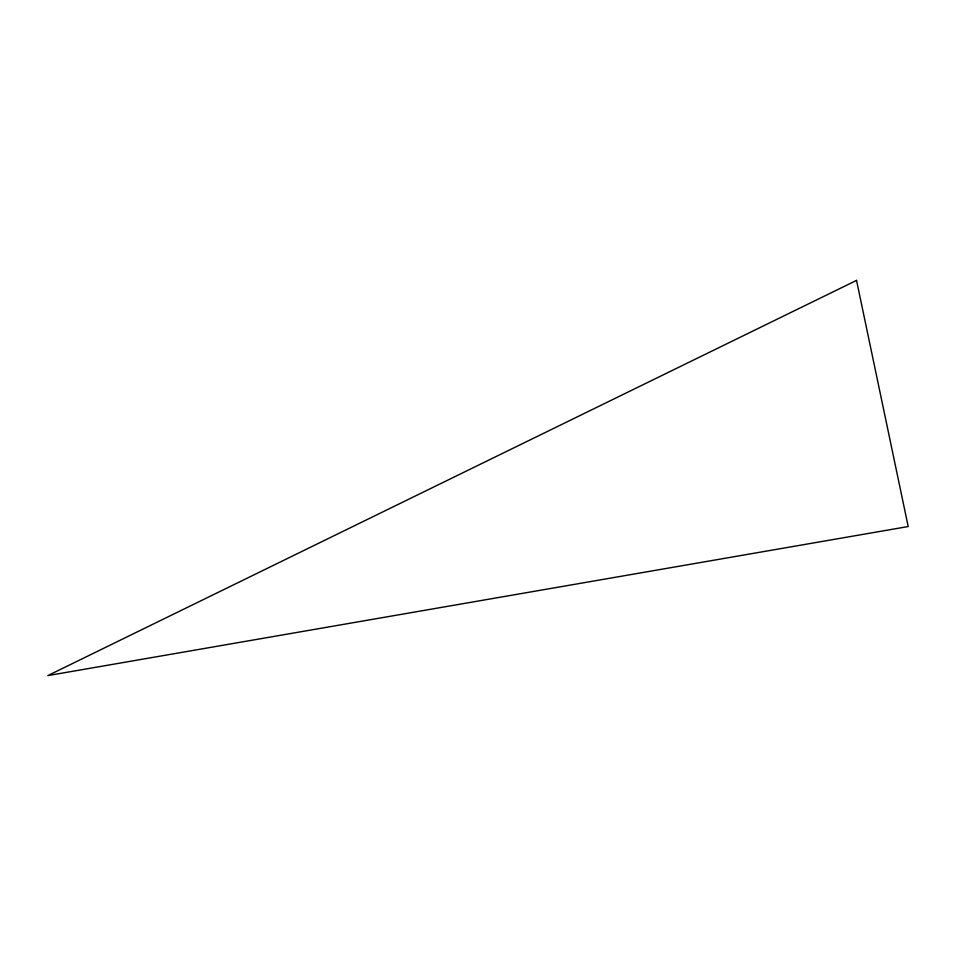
<?xml version="1.0" encoding="UTF-8"?>
<svg xmlns="http://www.w3.org/2000/svg" width="956" height="956" viewBox="0 0 956 956"><rect width="100%" height="100%" fill="white"/><g stroke="black" fill="none" stroke-linecap="round" stroke-linejoin="round"><path stroke-width="1.43" d="M856.54 280.395L47.8 675.605L908.2 526.541L856.54 280.395"/></g></svg>
